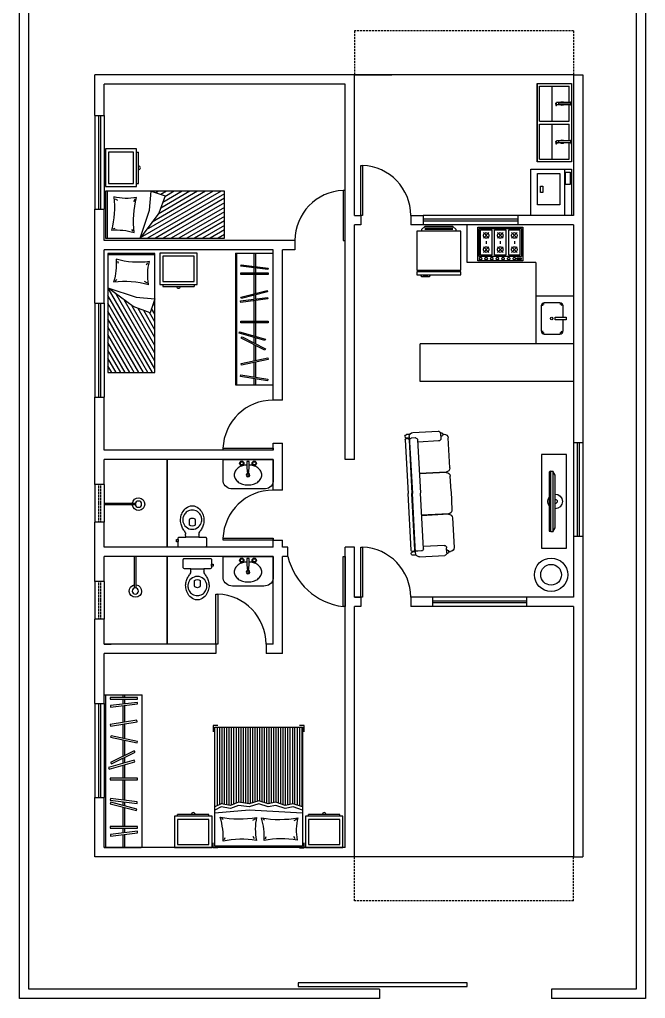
# Model space of a CAD drawing. Header units: millimetres. Extents: x 5374 to 20704, y 1840 to 7214.
# Drawn here: x 18439 to 19439, y 4831 to 6395 of the extents above; entities that cross this region are included whole.
import ezdxf

# ---------------------------------------------------------------- set-up
doc = ezdxf.new("R2010")
doc.units = ezdxf.units.MM
doc.linetypes.add('CONTINUA', pattern=[0])
doc.linetypes.add('HIDDEN2', pattern=[4.7625, 3.175, -1.5875])
for name, color, linetype in [('01', 1, 'Continuous'), ('02', 2, 'Continuous'), ('03', 3, 'Continuous'), ('06', 6, 'Continuous'), ('Block1', 1, 'Continuous'), ('Block2', 2, 'Continuous')]:
    doc.layers.add(name, color=color, linetype=linetype)

# ---------------------------------------------------------------- blocks, each defined once
blk = doc.blocks.new('Geladeira001')
for p, q in [((-27.5, -8), (-22.5, -3)), ((-27.5, -8), (-27.5, -10.5)), ((22.5, -3), (-22.5, -3)), ((22.5, -5.5), (-22.5, -5.5)), ((22.5, -8), (-22.5, -8)), ((27.5, -8), (22.5, -3)), ((27.5, -10.5), (27.5, -8)), ((-30, -73), (-30, -75.5)), ((-27.5, -74.2), (27.5, -74.2)), ((30, -75.5), (30, -73)), ((-30, -80.5), (-27.5, -83)), ((-27.5, -83), (-15, -83)), ((-25, -81.9), (-17.5, -81.9)), ((-15, -83), (-12.5, -80.5)), ((-12.5, -80.5), (-12.5, -80.5))]:
    blk.add_line(p, q)
for points in [[(-35, -73), (35, -73), (35, -10.5), (-35, -10.5)], [(-35, -80.5), (35, -80.5), (35, -75.5), (-35, -75.5)]]:
    blk.add_lwpolyline(points, close=True)
blk = doc.blocks.new('divan-17')
at = {"linetype": 'CONTINUA'}
for p, q in [((-1.203, 0), (-1.193, 0)), ((-1.127, 0), (0, 0)), ((1.187, 0), (0.002, 0)), ((1.264, 0), (1.254, 0)), ((-1.272, -0.17), (-1.272, -0.696)), ((-1.233, -0.101), (-1.233, -0.03)), ((-1.192, -0.09), (0, -0.09)), ((-1.163, -0.09), (-1.163, -0.03)), ((-1.153, -0.053), (-1.153, -0.028)), ((-1.153, -0.05), (-1.153, -0.03)), ((-1.153, -0.221), (-1.153, -0.13)), ((-1.153, -0.219), (-1.153, -0.14)), ((-1.123, -0.08), (0, -0.08)), ((1.184, -0.08), (0.002, -0.08)), ((1.253, -0.09), (0.002, -0.09)), ((1.214, -0.053), (1.214, -0.028)), ((1.214, -0.05), (1.214, -0.03)), ((1.214, -0.221), (1.214, -0.13)), ((1.214, -0.219), (1.214, -0.14)), ((1.224, -0.09), (1.224, -0.03)), ((1.294, -0.101), (1.294, -0.03)), ((1.333, -0.17), (1.333, -0.696)), ((-1.113, -0.259), (0, -0.259)), ((-1.066, -0.268), (-1.066, -0.259)), ((-1.066, -0.696), (-1.066, -0.268)), ((-0.408, -0.82), (-0.408, -0.259)), ((-0.398, -0.82), (-0.398, -0.259)), ((1.174, -0.259), (0.002, -0.259)), ((0.468, -0.82), (0.468, -0.259)), ((0.478, -0.82), (0.478, -0.259)), ((1.126, -0.268), (1.126, -0.259)), ((1.126, -0.696), (1.126, -0.268)), ((-1.233, -0.76), (-1.233, -0.745)), ((-1.222, -0.746), (-1.116, -0.746)), ((-1.203, -0.79), (-1.193, -0.79)), ((-1.198, -0.795), (-1.198, -0.82)), ((-1.163, -0.76), (-1.163, -0.746)), ((1.283, -0.746), (1.176, -0.746)), ((1.224, -0.76), (1.224, -0.746)), ((1.264, -0.79), (1.254, -0.79)), ((1.259, -0.795), (1.259, -0.82)), ((1.294, -0.76), (1.294, -0.745)), ((-0.488, -0.9), (-1.118, -0.9)), ((0, -0.9), (-0.318, -0.9)), ((0.002, -0.9), (0.388, -0.9)), ((0.558, -0.9), (1.179, -0.9))]:
    blk.add_line(p, q, dxfattribs=at)
for centre, radius, start, end in [((-1.192, -0.17), 0.08, 90, 180), ((-1.203, -0.03), 0.03, 90, 180), ((-1.193, -0.03), 0.03, 0, 90), ((-1.123, -0.03), 0.03, 90, 180), ((-1.123, -0.05), 0.03, 180, 270), ((-1.113, -0.13), 0.04, 90, 180), ((1.174, -0.13), 0.04, 0, 90), ((1.184, -0.03), 0.03, 0, 90), ((1.184, -0.05), 0.03, 270, 0), ((1.254, -0.03), 0.03, 90, 180), ((1.253, -0.17), 0.08, 0, 90), ((1.264, -0.03), 0.03, 0, 90), ((-1.113, -0.219), 0.04, 180, 270), ((1.174, -0.219), 0.04, 270, 0), ((-1.222, -0.696), 0.05, 180, 270), ((-1.203, -0.76), 0.03, 180, 270), ((-1.193, -0.76), 0.03, 270, 0), ((-1.116, -0.696), 0.05, 270, 0), ((1.176, -0.696), 0.05, 180, 270), ((1.254, -0.76), 0.03, 180, 270), ((1.264, -0.76), 0.03, 270, 0), ((1.283, -0.696), 0.05, 270, 0), ((-1.118, -0.82), 0.08, 180, 270), ((-0.488, -0.82), 0.08, 270, 0), ((-0.318, -0.82), 0.08, 180, 270), ((0.388, -0.82), 0.08, 270, 0), ((0.558, -0.82), 0.08, 180, 270), ((1.179, -0.82), 0.08, 270, 0)]:
    blk.add_arc(centre, radius, start, end, dxfattribs=at)
blk = doc.blocks.new('ertey')
at = {"color": 8, "linetype": 'Continuous'}
blk.add_line((2135.439, 1746.929), (2135.439, 1746.963), dxfattribs=at)
blk.add_lwpolyline([(2135.376, 1746.997), (2135.439, 1746.963), (2134.473, 1746.963), (2134.537, 1746.997)], close=True, dxfattribs=at)
blk.add_lwpolyline([(2134.473, 1746.963), (2134.473, 1746.929), (2135.439, 1746.929, -0.115238), (2135.426, 1746.903), (2134.481, 1746.903), (2134.481, 1746.929)], format="xyb", dxfattribs=at)
at = {"color": 8}
for radius, start, end in [(0.118, 0, 180), (0.118, 233.1486, 306.8514), (0.0339, 0, 180)]:
    blk.add_arc((2134.956, 1746.997), radius, start, end, dxfattribs=at)
blk = doc.blocks.new('6Bocas003')
at = {"layer": 'Block1'}
for p, q in [((5.5, -37.5), (5.5, 37.5)), ((5.5, 37.5), (55.5, 37.5)), ((55.5, 37.5), (55.5, -37.5)), ((13, 30), (23, 20)), ((13, 20), (23, 30)), ((28, 25), (33, 25)), ((38, 30), (48, 20)), ((38, 20), (48, 30)), ((13, 5), (23, -5)), ((13, -5), (23, 5)), ((28, 0), (33, 0)), ((38, 5), (48, -5)), ((38, -5), (48, 5)), ((13, -20), (23, -30)), ((13, -30), (23, -20)), ((28, -25), (33, -25)), ((38, -20), (48, -30)), ((38, -30), (48, -20)), ((55.5, -37.5), (5.5, -37.5))]:
    blk.add_line(p, q, dxfattribs=at)
for points in [[(8, 15), (8, 35), (53, 35), (53, 15)], [(8, 15), (8, 35), (53, 35), (53, 15), (8, 15)], [(8, 35), (8, 15), (8, 15), (8, 35), (8, 35)], [(57.9, 30.1), (57.9, 37.1), (60.4, 37.1), (60.4, 30.1), (57.9, 30.1)], [(18, 30), (19.3, 29.8), (20.5, 29.3), (21.5, 28.5), (22.3, 27.5), (22.8, 26.3), (23, 25), (22.8, 23.7), (22.3, 22.5), (21.5, 21.5), (20.5, 20.7), (19.3, 20.2), (18, 20), (16.7, 20.2), (15.5, 20.7), (14.5, 21.5), (13.7, 22.5), (13.2, 23.7), (13, 25), (13.2, 26.3), (13.7, 27.5), (14.5, 28.5), (15.5, 29.3), (16.7, 29.8), (18, 30)], [(43, 30), (44.3, 29.8), (45.5, 29.3), (46.5, 28.5), (47.3, 27.5), (47.8, 26.3), (48, 25), (47.8, 23.7), (47.3, 22.5), (46.5, 21.5), (45.5, 20.7), (44.3, 20.2), (43, 20), (41.7, 20.2), (40.5, 20.7), (39.5, 21.5), (38.7, 22.5), (38.2, 23.7), (38, 25), (38.2, 26.3), (38.7, 27.5), (39.5, 28.5), (40.5, 29.3), (41.7, 29.8), (43, 30)], [(59.2, 27.2), (59.8, 27.1), (60.3, 26.9), (60.7, 26.6), (61.1, 26.1), (61.3, 25.6), (61.4, 25), (61.3, 24.4), (61.1, 23.9), (60.7, 23.4), (60.3, 23.1), (59.8, 22.9), (59.2, 22.8), (58.6, 22.9), (58.1, 23.1), (57.6, 23.4), (57.3, 23.9), (57.1, 24.4), (57, 25), (57.1, 25.6), (57.3, 26.1), (57.6, 26.6), (58.1, 26.9), (58.6, 27.1), (59.2, 27.2)], [(8, -10), (8, 10)], [(8, -10), (8, 10), (53, 10), (53, -10), (8, -10)], [(18, 5), (19.3, 4.8), (20.5, 4.3), (21.5, 3.5), (22.3, 2.5), (22.8, 1.3), (23, 0), (22.8, -1.3), (22.3, -2.5), (21.5, -3.5), (20.5, -4.3), (19.3, -4.8), (18, -5), (16.7, -4.8), (15.5, -4.3), (14.5, -3.5), (13.7, -2.5), (13.2, -1.3), (13, 0), (13.2, 1.3), (13.7, 2.5), (14.5, 3.5), (15.5, 4.3), (16.7, 4.8), (18, 5)], [(43, 5), (44.3, 4.8), (45.5, 4.3), (46.5, 3.5), (47.3, 2.5), (47.8, 1.3), (48, 0), (47.8, -1.3), (47.3, -2.5), (46.5, -3.5), (45.5, -4.3), (44.3, -4.8), (43, -5), (41.7, -4.8), (40.5, -4.3), (39.5, -3.5), (38.7, -2.5), (38.2, -1.3), (38, 0), (38.2, 1.3), (38.7, 2.5), (39.5, 3.5), (40.5, 4.3), (41.7, 4.8), (43, 5)], [(53, 10), (53, -10)], [(59.2, 17.2), (59.8, 17.1), (60.3, 16.9), (60.7, 16.6), (61.1, 16.1), (61.3, 15.6), (61.4, 15), (61.3, 14.4), (61.1, 13.9), (60.7, 13.4), (60.3, 13.1), (59.8, 12.9), (59.2, 12.8), (58.6, 12.9), (58.1, 13.1), (57.6, 13.4), (57.3, 13.9), (57.1, 14.4), (57, 15), (57.1, 15.6), (57.3, 16.1), (57.6, 16.6), (58.1, 16.9), (58.6, 17.1), (59.2, 17.2)], [(59.2, 7.2), (59.8, 7.1), (60.3, 6.9), (60.7, 6.6), (61.1, 6.1), (61.3, 5.6), (61.4, 5), (61.3, 4.4), (61.1, 3.9), (60.7, 3.4), (60.3, 3.1), (59.8, 2.9), (59.2, 2.8), (58.6, 2.9), (58.1, 3.1), (57.6, 3.4), (57.3, 3.9), (57.1, 4.4), (57, 5), (57.1, 5.6), (57.3, 6.1), (57.6, 6.6), (58.1, 6.9), (58.6, 7.1), (59.2, 7.2)], [(53, -15), (53, -35), (8, -35)], [(8, -35), (8, -15), (53, -15), (53, -35), (8, -35)], [(8, -35), (8, -15)], [(59.2, -2.8), (59.8, -2.9), (60.3, -3.1), (60.7, -3.4), (61.1, -3.9), (61.3, -4.4), (61.4, -5), (61.3, -5.6), (61.1, -6.1), (60.7, -6.6), (60.3, -6.9), (59.8, -7.1), (59.2, -7.2), (58.6, -7.1), (58.1, -6.9), (57.6, -6.6), (57.3, -6.1), (57.1, -5.6), (57, -5), (57.1, -4.4), (57.3, -3.9), (57.6, -3.4), (58.1, -3.1), (58.6, -2.9), (59.2, -2.8)], [(59.2, -12.8), (59.8, -12.9), (60.3, -13.1), (60.7, -13.4), (61.1, -13.9), (61.3, -14.4), (61.4, -15), (61.3, -15.6), (61.1, -16.1), (60.7, -16.6), (60.3, -16.9), (59.8, -17.1), (59.2, -17.2), (58.6, -17.1), (58.1, -16.9), (57.6, -16.6), (57.3, -16.1), (57.1, -15.6), (57, -15), (57.1, -14.4), (57.3, -13.9), (57.6, -13.4), (58.1, -13.1), (58.6, -12.9), (59.2, -12.8)], [(18, -20), (19.3, -20.2), (20.5, -20.7), (21.5, -21.5), (22.3, -22.5), (22.8, -23.7), (23, -25), (22.8, -26.3), (22.3, -27.5), (21.5, -28.5), (20.5, -29.3), (19.3, -29.8), (18, -30), (16.7, -29.8), (15.5, -29.3), (14.5, -28.5), (13.7, -27.5), (13.2, -26.3), (13, -25), (13.2, -23.7), (13.7, -22.5), (14.5, -21.5), (15.5, -20.7), (16.7, -20.2), (18, -20)], [(43, -20), (44.3, -20.2), (45.5, -20.7), (46.5, -21.5), (47.3, -22.5), (47.8, -23.7), (48, -25), (47.8, -26.3), (47.3, -27.5), (46.5, -28.5), (45.5, -29.3), (44.3, -29.8), (43, -30), (41.7, -29.8), (40.5, -29.3), (39.5, -28.5), (38.7, -27.5), (38.2, -26.3), (38, -25), (38.2, -23.7), (38.7, -22.5), (39.5, -21.5), (40.5, -20.7), (41.7, -20.2), (43, -20)], [(59.2, -22.8), (59.8, -22.9), (60.3, -23.1), (60.7, -23.4), (61.1, -23.9), (61.3, -24.4), (61.4, -25), (61.3, -25.6), (61.1, -26.1), (60.7, -26.6), (60.3, -26.9), (59.8, -27.1), (59.2, -27.2), (58.6, -27.1), (58.1, -26.9), (57.6, -26.6), (57.3, -26.1), (57.1, -25.6), (57, -25), (57.1, -24.4), (57.3, -23.9), (57.6, -23.4), (58.1, -23.1), (58.6, -22.9), (59.2, -22.8)], [(59.2, -32.8), (59.8, -32.9), (60.3, -33.1), (60.7, -33.4), (61.1, -33.9), (61.3, -34.4), (61.4, -35), (61.3, -35.6), (61.1, -36.1), (60.7, -36.6), (60.3, -36.9), (59.8, -37.1), (59.2, -37.2), (58.6, -37.1), (58.1, -36.9), (57.6, -36.6), (57.3, -36.1), (57.1, -35.6), (57, -35), (57.1, -34.4), (57.3, -33.9), (57.6, -33.4), (58.1, -33.1), (58.6, -32.9), (59.2, -32.8)]]:
    blk.add_lwpolyline(points, dxfattribs=at)
at = {"layer": 'Block2'}
blk.add_lwpolyline([(3, -40), (3, 40), (63, 40), (63, -40), (3, -40)], dxfattribs=at)
blk = doc.blocks.new('Pia005')
blk.add_lwpolyline([(2, 8), (20, 8, 0.414214), (25, 13), (25, 38, 0.414214), (20, 43), (-20, 43, 0.414214), (-25, 38), (-25, 13, 0.414214), (-20, 8), (-2, 8)], format="xyb")
blk.add_lwpolyline([(-2, 20.4), (2, 20.4), (2, 3), (-2, 3)], close=True)
blk.add_circle((0, 26.1), 1.98)
for centre, start, end in [((-20, 38), 90, 180), ((20, 38), 0, 90), ((-20, 13), 180, 270), ((20, 13), 270, 360)]:
    blk.add_arc(centre, 3, start, end)
blk = doc.blocks.new('CamaCasal001')
for p, q in [((-65, -3), (-72.5, -3)), ((-72.5, -3), (-72.5, -10.5)), ((65, -3), (72.5, -3)), ((72.5, -3), (72.5, -10.5)), ((-58.4, -17.1), (-56.1, -21)), ((-10.9, -17.3), (-12.1, -20.6)), ((6.7, -16.9), (8.8, -20.9)), ((54.7, -15.9), (53.4, -19.2)), ((-60.9, -48.5), (-56.1, -45.8)), ((5.2, -49.1), (10.1, -46.6)), ((-70, -58), (15, -63)), ((-7, -49.2), (-9.5, -47.1)), ((15, -63), (70, -58)), ((59, -50.4), (56.6, -48.2)), ((-70, -63), (-55, -68)), ((-70, -68), (-55, -73)), ((-68.8, -195.5), (-68.8, -68.4)), ((-65, -195.5), (-65, -69.7)), ((-61.3, -195.5), (-61.3, -70.9)), ((-57.5, -195.5), (-57.5, -72.2)), ((-55, -68), (-42.5, -65.5)), ((-55, -73), (-42.5, -70.5)), ((-53.8, -195.5), (-53.8, -72.8)), ((-50, -195.5), (-50, -72)), ((-46.3, -195.5), (-46.3, -71.3)), ((-42.5, -65.5), (-27.5, -70.5)), ((-42.5, -70.5), (-27.5, -75.5)), ((-42.5, -195.5), (-42.5, -70.5)), ((-38.8, -195.5), (-38.8, -71.8)), ((-35, -195.5), (-35, -73)), ((-31.3, -195.5), (-31.3, -74.3)), ((-27.5, -70.5), (-15, -68)), ((-27.5, -75.5), (-15, -73)), ((-27.5, -195.5), (-27.5, -75.5)), ((-23.8, -195.5), (-23.8, -74.8)), ((-20, -195.5), (-20, -74)), ((-16.3, -195.5), (-16.3, -73.3)), ((-15, -68), (0, -73)), ((-15, -73), (0, -78)), ((-12.5, -195.5), (-12.5, -73.8)), ((-8.8, -195.5), (-8.8, -75.1)), ((-5, -195.5), (-5, -76.3)), ((-1.3, -195.5), (-1.3, -77.6)), ((0, -73), (15, -68)), ((0, -78), (15, -73)), ((2.5, -195.5), (2.5, -77.2)), ((6.2, -195.5), (6.2, -75.9)), ((10, -195.5), (10, -74.7)), ((13.7, -195.5), (13.7, -73.4)), ((15, -68), (32.5, -70.5)), ((15, -73), (32.5, -75.5)), ((17.5, -195.5), (17.5, -73.4)), ((21.2, -195.5), (21.2, -73.9)), ((25, -195.5), (25, -74.4)), ((28.7, -195.5), (28.7, -75)), ((32.5, -70.5), (45, -65.5)), ((32.5, -75.5), (45, -70.5)), ((32.5, -195.5), (32.5, -75.5)), ((36.2, -195.5), (36.2, -74)), ((40, -195.5), (40, -72.5)), ((43.7, -195.5), (43.7, -71)), ((45, -65.5), (60, -68)), ((45, -70.5), (60, -73)), ((47.5, -195.5), (47.5, -70.9)), ((51.2, -195.5), (51.2, -71.5)), ((55, -195.5), (55, -72.2)), ((58.7, -195.5), (58.7, -72.8)), ((60, -68), (70, -63)), ((60, -73), (70, -68)), ((62.5, -195.5), (62.5, -71.8)), ((66.2, -195.5), (66.2, -69.9)), ((-72.5, -188), (-72.5, -198)), ((-72.5, -198), (-65, -198)), ((65, -198), (72.5, -198)), ((72.5, -198), (72.5, -188))]:
    blk.add_line(p, q)
blk.add_lwpolyline([(-70, -5.5), (70, -5.5), (70, -195.5), (-70, -195.5)], close=True)
for centre, radius, start, end in [((-144.2, -30), 84.1, 345.7287, 10.2181), ((-36.5, 118.4), 135.7, 259.4205, 281.7815), ((89.6, -21.2), 98.6, 176.1219, 197.2683), ((-82.6, -32), 88, 347.3997, 11.3333), ((26.7, 122.4), 139, 260.4676, 282.5636), ((170, -19.8), 113.3, 176.7024, 196.4311), ((-33, -219.8), 171.7, 80.4985, 99.9759), ((30.4, -220.6), 171.7, 79.6119, 99.0947)]:
    blk.add_arc(centre, radius, start, end)
blk = doc.blocks.new('Solt002')
for p, q in [((-37.5, -5.5), (37.5, -5.5)), ((22.4, -15.1), (21.2, -18.4)), ((-25.6, -18.1), (-23.3, -22)), ((26.1, -47.1), (23.6, -44.9)), ((-37.5, -187.5), (37.1, -58.3)), ((-25.6, -50.3), (-20.9, -47.7)), ((37.5, -58), (-7.5, -73)), ((-2.5, -88), (37.5, -58)), ((-37.5, -175), (24.3, -67.9)), ((-7.5, -73), (-37.5, -75.5)), ((-37.5, -75.5), (-30, -98)), ((-37.5, -162.5), (11.6, -77.4)), ((-33.5, -193), (37.5, -70.1)), ((-37.5, -87.5), (-35, -83.1)), ((-37.5, -150), (-1.1, -87)), ((-37.5, -137.5), (-10.6, -91)), ((-37.5, -100), (-32.3, -91)), ((-30, -98), (-2.5, -88)), ((-26.3, -193), (37.5, -82.6)), ((-37.5, -125), (-19.8, -94.3)), ((-37.5, -112.5), (-28.9, -97.6)), ((-19, -193), (37.5, -95.1)), ((-11.8, -193), (37.5, -107.6)), ((-4.6, -193), (37.5, -120.1)), ((2.6, -193), (37.5, -132.6)), ((9.8, -193), (37.5, -145.1)), ((17, -193), (37.5, -157.6)), ((24.3, -193), (37.5, -170.1)), ((31.5, -193), (37.5, -182.6))]:
    blk.add_line(p, q)
blk.add_lwpolyline([(-37.5, -3), (37.5, -3), (37.5, -193), (-37.5, -193)], close=True)
for centre, radius, start, end in [((-11.4, 121.9), 139, 262.8713, 284.9673), ((122.8, -19.7), 98.6, 175.7601, 196.9065), ((-114.1, -36.9), 88, 349.8034, 13.737), ((12.1, -208), 160.5, 84.1554, 104.3055)]:
    blk.add_arc(centre, radius, start, end)
blk = doc.blocks.new('Criado006')
for p, q in [((-30, 53), (-30, 3)), ((30, 53), (-30, 53)), ((-25, 53), (-25, 56)), ((25, 56), (-25, 56)), ((25, 48), (-25, 48)), ((-25, 48), (-25, 8)), ((25, 53), (25, 56)), ((25, 8), (25, 48)), ((30, 3), (30, 53)), ((-30, 3), (30, 3)), ((-25, 8), (25, 8))]:
    blk.add_line(p, q)
blk.add_arc((0, 56), 3, 0, 180)
blk = doc.blocks.new('Lavatorio008')
blk.add_lwpolyline([(-1.9, -8.6, 0.05843), (-8.8, -9.8, 0.084248), (-15.6, -13.2, 0.106469), (-20.5, -18.7, 0.130159), (-22.1, -24.6, 0.130159), (-20.5, -30.4, 0.106469), (-15.6, -35.9, 0.084248), (-8.8, -39.3, 0.073281), (-0.1, -40.6, 0.073281), (8.6, -39.3, 0.084248), (15.5, -35.9, 0.106469), (20.4, -30.4, 0.130159), (21.9, -24.6, 0.130159), (20.4, -18.7, 0.106469), (15.5, -13.2, 0.084248), (8.6, -9.8, 0.057106), (1.9, -8.6)], format="xyb")
blk.add_lwpolyline([(-1, -22.8, 0.389688), (-0.8, -23), (0, -23), (0.8, -23, 0.389688), (1, -22.8, 0.017234), (2, -3.2, 0.418769), (1.8, -3), (0, -3), (-1.8, -3, 0.418769), (-2, -3.2, 0.017234)], format="xyb", close=True)
for centre, radius in [((-10, -6), 3.5), ((-10, -6), 2.5), ((-10, -6), 2.4), ((10, -6), 3.5), ((10, -6), 2.5), ((10, -6), 2.4)]:
    blk.add_circle(centre, radius)
for radius, start, end in [(3, 109.9848, 66.8451), (1.75, 116.7599, 62.2389)]:
    blk.add_arc((-0.1, -24.6), radius, start, end)
blk = doc.blocks.new('Chuveiro003')
for p, q in [((50.2, 1.2), (0, 1.2)), ((50.2, -1.2), (0, -1.2))]:
    blk.add_line(p, q)
blk.add_circle((55, 0), 5)
blk.add_arc((55, 0), 10, 187.1808, 172.8192)
blk = doc.blocks.new('Vaso003c')
for p, q in [((3, 20.7), (3, -20.7)), ((12.1, 22.5), (4.8, 22.5)), ((15.1, 22.5), (12.1, 22.5)), ((17.4, 22.5), (15.1, 22.5)), ((19.2, 10.3), (19.2, 20.7)), ((23.8, 10.6), (19.2, 10.3)), ((19.2, -20.7), (19.2, -10.3)), ((19.2, -10.3), (23.8, -10.6)), ((4.8, -22.5), (12.1, -22.5)), ((12.1, -23.7), (11.8, -23.7)), ((11.8, -23.7), (11.8, -25.2)), ((11.8, -25.2), (13.6, -25.2)), ((12.1, -22.5), (12.1, -23.7)), ((13.6, -25.2), (15.4, -25.2)), ((15.1, -23.7), (15.1, -22.5)), ((15.1, -22.5), (17.4, -22.5)), ((15.4, -23.7), (15.1, -23.7)), ((15.4, -25.2), (15.4, -23.7))]:
    blk.add_line(p, q)
for points in [[(19.2, 10.3), (19.2, 0), (19.2, -10.3)], [(15.1, -22.5), (12.1, -22.5)]]:
    blk.add_lwpolyline(points)
for points in [[(31.6, 0, -0.18052), (35.3, 10, -0.167158), (43.8, 14.9, -0.1), (49.8, 14.9, -0.096291), (54.8, 13, -0.13332), (59.8, 8.1, -0.150886), (62.2, 0, -0.150886), (59.8, -8.1, -0.13332), (54.8, -13, -0.096291), (49.8, -14.9, -0.1), (43.8, -14.9, -0.167158), (35.3, -10, -0.18052)], [(49, 3, 0.276984), (46.8, 4.4), (38.3, 4.4, 0.393258), (38.3, -4.5), (46.8, -4.5, 0.276984), (49, -3, 0.2)]]:
    blk.add_lwpolyline(points, format="xyb", close=True)
for centre, radius, start, end in [((4.8, 20.7), 1.79, 89.5929, 180.3396), ((17.4, 20.7), 1.82, 0.5732, 92.5231), ((45.6, -8.5), 26.9, 113.7212, 127.9102), ((46.4, -8.5), 27.2, 99.682, 115.2124), ((46.4, -4.6), 23.3, 81.5468, 101.3173), ((46.4, -6.1), 24.8, 62.5846, 82.0561), ((46.7, -5.9), 24.5, 40.581, 63.0371), ((20.1, 31.8), 21.5, 279.9541, 285.4067), ((20.9, 25.4), 15.1, 288.9102, 302.8225), ((53.9, 0), 15.2, 0.1765, 41.4371), ((20.1, -31.8), 21.5, 74.5933, 80.0459), ((20.9, -25.4), 15.1, 57.1775, 71.0898), ((45.6, 8.5), 26.9, 232.0898, 246.2788), ((46.7, 5.9), 24.5, 296.9629, 319.419), ((53.9, 0), 15.2, 318.5629, 359.8235), ((4.8, -20.7), 1.79, 179.6604, 270.4071), ((17.4, -20.7), 1.82, 267.4769, 359.4268), ((46.4, 8.5), 27.2, 244.7876, 260.318), ((46.4, 4.6), 23.3, 258.6827, 278.4532), ((46.4, 6.1), 24.8, 277.9439, 297.4154)]:
    blk.add_arc(centre, radius, start, end)
blk = doc.blocks.new('Armario015')
for p, q in [((125, 59.5), (-119.6, 59.5)), ((-119.6, 0), (-119.6, 59.5)), ((125, 0), (125, 59.5)), ((-108.3, 32), (-119.6, 32)), ((-77.3, 32), (-105.3, 32)), ((-77.3, 32), (-105.3, 32)), ((-46.3, 32), (-74.2, 32)), ((-32.3, 32), (-42.9, 32)), ((-4.1, 32), (-29.2, 32)), ((37.3, 32), (-1.1, 32)), ((47.6, 32), (40.3, 32)), ((85.8, 32), (50.7, 32)), ((97.6, 32), (88.7, 32)), ((125, 32), (100.6, 32)), ((-107.7, 29), (-119.6, 29)), ((-107.7, 29), (-119.6, 29)), ((-78, 29), (-104.7, 29)), ((-78, 29), (-104.7, 29)), ((-44.6, 29), (-75, 29)), ((-31.3, 29), (-41.1, 29)), ((-4.1, 29), (-28.2, 29)), ((36.9, 29), (-1.1, 29)), ((46.7, 29), (39.8, 29)), ((85.8, 29), (49.8, 29)), ((98, 29), (88.7, 29)), ((125, 29), (101, 29)), ((125, 1.5), (-119.6, 1.5)), ((125, 0), (-119.6, 0))]:
    blk.add_line(p, q)
for points in [[(-103.8, 8.2), (-100.9, 8.7), (-109, 51.6), (-111.9, 51.1)], [(-82.8, 9.8), (-80, 9), (-69.4, 51.4), (-72.3, 52.1)], [(-32.9, 9), (-30.3, 10.5), (-52.3, 48.1), (-54.8, 46.7)], [(-23.5, 5.6), (-20.7, 6.5), (-34.5, 47.9), (-37.3, 46.9)], [(-4.1, 8.3), (-1.1, 8.3), (-1.1, 52), (-4.1, 52)], [(33.8, 8.6), (36.8, 8.2), (43.1, 51.3), (40.2, 51.7)], [(40.9, 9.3), (43.7, 8.5), (56.2, 50.3), (53.4, 51.1)], [(85.8, 8.3), (88.7, 8.3), (88.7, 52), (85.8, 52)], [(100.9, 8.6), (103.8, 9), (97.7, 52.2), (94.8, 51.8)]]:
    blk.add_lwpolyline(points, close=True)
blk = doc.blocks.new('Tanque004c')
for p, q in [((4, 32.2), (4, 58.5)), ((51, 58.5), (4, 58.5)), ((31, 2.5), (31, 58.5)), ((51, 2.5), (51, 58.5)), ((0, 34.2), (0.5, 34.2)), ((0, 34.2), (0, 26.8)), ((0.5, 34.2), (0.5, 26.8)), ((1.3, 32.2), (23.7, 32.2)), ((1.5, 32), (21, 32)), ((1.5, 32), (1.5, 29)), ((21, 31.8), (21, 29.2)), ((21.2, 32), (23.8, 32.2)), ((23.9, 29), (23.9, 32)), ((25, 31.2), (23.9, 31.7)), ((0, 26.8), (0.5, 26.8)), ((1.3, 28.8), (23.7, 28.8)), ((1.5, 29), (21, 29)), ((4, 2.5), (4, 28.8)), ((23.8, 28.8), (21.2, 29)), ((24, 27.4), (23.5, 28.8)), ((25.1, 29.7), (23.9, 29.3)), ((25, 27.4), (24, 27.4)), ((24.9, 29.7), (25, 27.4)), ((51, 2.5), (4, 2.5)), ((4, -28.8), (4, -2.5)), ((51, -2.5), (4, -2.5)), ((31, -58.5), (31, -2.5)), ((51, -58.5), (51, -2.5)), ((0, -26.8), (0.5, -26.8)), ((0, -26.8), (0, -34.2)), ((0, -30), (0, -33.6)), ((0.5, -26.8), (0.5, -34.2)), ((1.3, -28.8), (23.7, -28.8)), ((1.5, -29), (1.5, -32)), ((1.5, -29), (21, -29)), ((21, -29.2), (21, -31.8)), ((21.2, -29), (23.8, -28.8)), ((23.9, -32), (23.9, -29)), ((25, -29.8), (23.9, -29.3)), ((25.1, -31.3), (23.9, -31.7)), ((0, -34.2), (0.5, -34.2)), ((1.3, -32.2), (23.7, -32.2)), ((1.5, -32), (21, -32)), ((4, -58.5), (4, -32.2)), ((23.8, -32.2), (21.2, -32)), ((24, -33.6), (23.5, -32.2)), ((25, -33.6), (24, -33.6)), ((24.9, -31.3), (25, -33.6)), ((51, -58.5), (4, -58.5))]:
    blk.add_line(p, q)
blk.add_lwpolyline([(55, 62.5), (55, -62.5), (55, 62.5), (0, 62.5), (0, -62.5), (55, -62.5)])
for points in [[(25.1, 29.7, 0.236739), (25.1, 29.8, 0.08552), (25.2, 30, 0.043127), (25.3, 30.2, 0.031837), (25.3, 30.5, 0.031837), (25.3, 30.8, 0.043127), (25.2, 31, 0.08552), (25.1, 31.2, 0.236739), (25.1, 31.2, 0.159785), (25, 31.2, 0.08552)], [(25, 29.8, 0.077146), (25.1, 29.7, 0.236739)], [(25.1, -31.3, 0.236739), (25.1, -31.2, 0.08552), (25.2, -31, 0.043127), (25.3, -30.8, 0.031837), (25.3, -30.5, 0.031837), (25.3, -30.2, 0.043127), (25.2, -30, 0.08552), (25.1, -29.8, 0.236739), (25.1, -29.8, 0.159785), (25, -29.8, 0.08552)], [(25, -31.2, 0.077146), (25.1, -31.3, 0.236739)]]:
    blk.add_lwpolyline(points, format="xyb")
for centre, radius, start, end in [((4.4, 34.6), 3.95, 185.7962, 222.1288), ((15, 30.5), 3, 35.2164, 144.7836), ((21.2, 31.8), 0.2, 94.4781, 180), ((23.7, 32), 0.2, 0, 90), ((4.4, 26.4), 3.95, 137.8774, 174.1976), ((15, 30.5), 3, 215.2164, 324.7836), ((21.2, 29.2), 0.2, 180, 265.5219), ((23.7, 29), 0.2, 270, 360), ((4.4, -26.4), 3.95, 185.7962, 222.1288), ((15, -30.5), 3, 35.2164, 144.7836), ((21.2, -29.2), 0.2, 94.4781, 180), ((23.7, -29), 0.2, 0, 90), ((4.4, -34.6), 3.95, 137.8774, 174.1976), ((15, -30.5), 3, 215.2164, 324.7836), ((21.2, -31.8), 0.2, 180, 265.5219), ((23.7, -32), 0.2, 270, 360)]:
    blk.add_arc(centre, radius, start, end)
blk = doc.blocks.new('MaqSec002')
blk.add_line((-36.9, 14.3), (36.9, 14.3))
for points in [[(-36.9, 3), (36.9, 3), (36.9, 67.8), (-36.9, 67.8)], [(20, 57.6), (-30, 57.6), (-30, 21.8), (20, 21.8)], [(0, 52.7), (-10, 52.7), (-10, 48.7), (0, 48.7)], [(-12.5, 12.6), (-32.5, 12.6), (-32.5, 5.1), (-12.5, 5.1)]]:
    blk.add_lwpolyline(points, close=True)

msp = doc.modelspace()

# ---------------------------------------------------------------- linework, layer by layer
msp.add_line((18974.3, 6307.1), (19034.3, 6307.1))
at = {"layer": '01', "linetype": 'HIDDEN2'}
for p, q in [((19324.3, 6377.1), (18974.3, 6377.1)), ((18974.3, 6377.1), (18974.3, 6307.1)), ((19324.3, 6377.1), (19324.3, 6307.1)), ((18974.3, 4987.1), (18974.3, 5057.1)), ((19324.3, 4987.1), (19324.3, 5057.1)), ((19324.3, 4987.1), (18974.3, 4987.1))]:
    msp.add_line(p, q, dxfattribs=at)
at = {"layer": '01'}
for p, q in [((19324.3, 6307.1), (18974.3, 6307.1)), ((19154.3, 6007.1), (19154.3, 6067.1)), ((19264.3, 6007.1), (19154.3, 6007.1)), ((19264.3, 6007.1), (19264.3, 5877.1)), ((19264.3, 5953.6), (19324.3, 5953.6)), ((19324.3, 5877.1), (19079.3, 5877.1)), ((19079.3, 5817.1), (19079.3, 5877.1)), ((19324.3, 5817.1), (19079.3, 5817.1)), ((18674.3, 5692.1), (18674.3, 5552.1)), ((18675.3, 5692.1), (18675.3, 5552.1)), ((18559.3, 5652.1), (18559.3, 5592.1)), ((18574.3, 5652.1), (18574.3, 5592.1)), ((18674.3, 5537.1), (18674.3, 5397.1)), ((18675.3, 5537.1), (18675.3, 5397.1)), ((18559.3, 5497.1), (18559.3, 5437.1)), ((18574.3, 5497.1), (18574.3, 5437.1)), ((18575.7, 5316), (18635.2, 5316)), ((18577.2, 5072.1), (18577.2, 5316)), ((18584, 5312), (18584, 5309.4)), ((18627.7, 5312), (18584, 5312)), ((18584, 5309.4), (18627.7, 5309.4)), ((18627.5, 5304.2), (18584.3, 5298.9)), ((18604.7, 5312), (18604.7, 5316)), ((18604.7, 5312), (18604.7, 5316)), ((18604.7, 5301.4), (18604.7, 5309.4)), ((18604.7, 5301.4), (18604.7, 5309.4)), ((18607.7, 5312), (18607.7, 5316)), ((18607.7, 5301.8), (18607.7, 5309.4)), ((18627.9, 5301.7), (18627.5, 5304.2)), ((18627.7, 5309.4), (18627.7, 5312)), ((18635.2, 5072.1), (18635.2, 5316)), ((18584.3, 5298.9), (18584.7, 5296.4)), ((18584.7, 5296.4), (18627.9, 5301.7)), ((18604.7, 5272.3), (18604.7, 5298.9)), ((18604.7, 5272.3), (18604.7, 5298.9)), ((18607.7, 5272.8), (18607.7, 5299.2)), ((18626.8, 5275.8), (18583.9, 5268.9)), ((18584.4, 5266.4), (18627.3, 5273.3)), ((18627.3, 5273.3), (18626.8, 5275.8)), ((18583.9, 5268.9), (18584.4, 5266.4)), ((18604.7, 5246.8), (18604.7, 5269.7)), ((18604.7, 5246.8), (18604.7, 5269.7)), ((18607.7, 5246.1), (18607.7, 5270.2)), ((18607.7, 5246.1), (18607.7, 5270.2)), ((18585.5, 5250.9), (18584.7, 5248.4)), ((18584.7, 5248.4), (18627.1, 5239.3)), ((18627.8, 5241.8), (18585.5, 5250.9)), ((18604.7, 5218), (18604.7, 5244.1)), ((18607.7, 5219.5), (18607.7, 5243.5)), ((18627.1, 5239.3), (18627.8, 5241.8)), ((18622.3, 5226.8), (18584.7, 5207.9)), ((18586.2, 5205.7), (18623.8, 5224.6)), ((18623.8, 5224.6), (18622.3, 5226.8)), ((18622.6, 5211.7), (18581.3, 5199.9)), ((18582.2, 5197.5), (18623.6, 5209.3)), ((18604.7, 5206.6), (18604.7, 5215)), ((18607.7, 5207.4), (18607.7, 5216.5)), ((18623.6, 5209.3), (18622.6, 5211.7)), ((18581.3, 5199.9), (18582.2, 5197.5)), ((18584.7, 5207.9), (18586.2, 5205.7)), ((18604.7, 5183.2), (18604.7, 5203.9)), ((18607.7, 5183.2), (18607.7, 5204.8)), ((18584, 5183.2), (18584, 5180.6)), ((18627.7, 5183.2), (18584, 5183.2)), ((18584, 5180.6), (18627.7, 5180.6)), ((18604.7, 5147.9), (18604.7, 5180.6)), ((18607.7, 5147.6), (18607.7, 5180.6)), ((18627.7, 5180.6), (18627.7, 5183.2)), ((18584.3, 5150.5), (18583.9, 5148)), ((18583.9, 5148), (18627, 5142.5)), ((18627.4, 5145.1), (18584.3, 5150.5)), ((18585, 5144.5), (18584.2, 5142.1)), ((18584.2, 5142.1), (18626, 5131.3)), ((18626.8, 5133.7), (18585, 5144.5)), ((18604.7, 5139.4), (18604.7, 5145.4)), ((18604.7, 5105.9), (18604.7, 5136.8)), ((18607.7, 5138.7), (18607.7, 5145)), ((18607.7, 5105.9), (18607.7, 5136)), ((18626, 5131.3), (18626.8, 5133.7)), ((18627, 5142.5), (18627.4, 5145.1)), ((18627.7, 5105.9), (18584, 5105.9)), ((18584, 5105.9), (18584, 5103.4)), ((18584, 5103.4), (18627.7, 5103.4)), ((18604.7, 5095.4), (18604.7, 5103.4)), ((18607.7, 5095.7), (18607.7, 5103.4)), ((18627.7, 5103.4), (18627.7, 5105.9)), ((18627.5, 5098.2), (18584.3, 5092.9)), ((18584.3, 5092.9), (18584.7, 5090.3)), ((18584.7, 5090.3), (18627.9, 5095.6)), ((18604.7, 5072.1), (18604.7, 5092.8)), ((18607.7, 5072.1), (18607.7, 5093.2)), ((18627.9, 5095.6), (18627.5, 5098.2)), ((19324.3, 5057.1), (18974.3, 5057.1))]:
    msp.add_line(p, q, dxfattribs=at)
at = {"layer": '01', "linetype": 'HIDDEN2', "ltscale": 0.5}
for p, q in [((18565.3, 5652.1), (18565.3, 5592.1)), ((18568.3, 5652.1), (18568.3, 5592.1)), ((18565.3, 5497.1), (18565.3, 5437.1)), ((18568.3, 5497.1), (18568.3, 5437.1))]:
    msp.add_line(p, q, dxfattribs=at)
at = {"layer": '01'}
msp.add_lwpolyline([(19313.2, 5550.3), (19313.2, 5700.3), (19273.2, 5700.3), (19273.2, 5550.3)], close=True, dxfattribs=at)
for points in [[(18764.3, 5657.1), (18764.3, 5692.1), (18844.3, 5692.1), (18844.3, 5657.1, -0.403194), (18829.3, 5645.1), (18779.3, 5645.1, -0.345425)], [(18764.3, 5502.1), (18764.3, 5537.1), (18844.3, 5537.1), (18844.3, 5502.1, -0.403194), (18829.3, 5490.1), (18779.3, 5490.1, -0.345425)]]:
    msp.add_lwpolyline(points, format="xyb", close=True, dxfattribs=at)
for radius in [26.6, 16.6]:
    msp.add_circle((19288.5, 5508.1), radius, dxfattribs=at)
for centre, radius, start, end in [((18984.2, 6082.1), 80.1, 0.0304, 87.7802), ((18984.2, 6082.1), 80.1, 0.0304, 87.7802), ((18959.4, 6042.1), 80.1, 92.2198, 179.9696), ((18959.4, 6042.1), 80.1, 92.2198, 179.9696), ((18844.3, 5707), 80.1, 90.0304, 177.7802), ((18844.3, 5563.2), 80.1, 90.0304, 177.7802), ((18970, 5560.8), 104.6, 193.0802, 262.4729), ((18970, 5560.8), 104.6, 193.0802, 262.4729), ((18984.2, 5472.1), 80.1, 0.0304, 87.7802), ((18984.2, 5472.1), 80.1, 0.0304, 87.7802), ((18753, 5397.1), 80.1, 0.0304, 87.7802), ((18753, 5397.1), 80.1, 0.0304, 87.7802)]:
    msp.add_arc(centre, radius, start, end, dxfattribs=at)
at = {"layer": '02'}
for p, q in [((18559.3, 6242.1), (18559.3, 6092.1)), ((18574.3, 6242.1), (18574.3, 6092.1)), ((19064.3, 6082.1), (19064.3, 6067.1)), ((19064.3, 6082.1), (19064.3, 6067.1)), ((19064.3, 6082.1), (19084.3, 6082.1)), ((19235.4, 6082.1), (19084.3, 6082.1)), ((19084.3, 6082.1), (19084.3, 6067.1)), ((19084.3, 6067.1), (19064.3, 6067.1)), ((19235.4, 6067.1), (19084.3, 6067.1)), ((18559.3, 5942.1), (18559.3, 5792.1)), ((18574.3, 5942.1), (18574.3, 5792.1)), ((19324.3, 5719.6), (19324.3, 5569.6)), ((19339.3, 5719.6), (19339.3, 5569.6)), ((19249.3, 5472.1), (19099.3, 5472.1)), ((19249.3, 5457.1), (19099.3, 5457.1)), ((18559.3, 5302.1), (18559.3, 5152.1)), ((18565.3, 5302.1), (18565.3, 5152.1)), ((18568.3, 5302.1), (18568.3, 5152.1)), ((18574.3, 5302.1), (18574.3, 5152.1))]:
    msp.add_line(p, q, dxfattribs=at)
for points in [[(18984.3, 6082.1), (18984.3, 6162.1), (18987.3, 6162.1), (18987.3, 6082.1)], [(18959.3, 6042.1), (18959.3, 6122.1), (18956.3, 6122.1), (18956.3, 6042.1)], [(18844.3, 5707.1), (18764.3, 5707.1), (18764.3, 5710.1), (18844.3, 5710.1)], [(18844.3, 5563.3), (18764.3, 5563.3), (18764.3, 5566.3), (18844.3, 5566.3)], [(18959.3, 5537.1), (18959.3, 5457.1), (18956.3, 5457.1), (18956.3, 5537.1)], [(18984.3, 5472.1), (18984.3, 5552.1), (18987.3, 5552.1), (18987.3, 5472.1)], [(18753.1, 5397.1), (18753.1, 5477.1), (18756.1, 5477.1), (18756.1, 5397.1)], [(18884.3, 4850.2), (19154.3, 4850.2), (19154.3, 4856.2), (18884.3, 4856.2)]]:
    msp.add_lwpolyline(points, close=True, dxfattribs=at)
at = {"layer": '03'}
for p, q in [((18565.3, 6242.1), (18565.3, 6092.1)), ((18568.3, 6242.1), (18568.3, 6092.1)), ((19235.4, 6076.1), (19084.3, 6076.1)), ((19235.4, 6073.1), (19084.3, 6073.1)), ((18565.3, 5942.1), (18565.3, 5792.1)), ((18568.3, 5942.1), (18568.3, 5792.1)), ((19330.3, 5719.6), (19330.3, 5569.6)), ((19333.3, 5719.6), (19333.3, 5569.6)), ((19249.3, 5466.1), (19099.3, 5466.1)), ((19249.3, 5463.1), (19099.3, 5463.1))]:
    msp.add_line(p, q, dxfattribs=at)
at = {"layer": '06'}
for p, q in [((18439.3, 4831.1), (18439.3, 7213.8)), ((19439.3, 7213.8), (19439.3, 4831.1)), ((18454.3, 4846.1), (18454.3, 7198.8)), ((19424.3, 7198.8), (19424.3, 4846.1)), ((18559.3, 6242.1), (18559.3, 6307.1)), ((18974.3, 6307.1), (18559.3, 6307.1)), ((18974.3, 6112.1), (18974.3, 6307.1)), ((18574.3, 6242.1), (18574.3, 6292.1)), ((18959.3, 6292.1), (18574.3, 6292.1)), ((18959.3, 6042.1), (18959.3, 6292.1)), ((18559.3, 6242.1), (18574.3, 6242.1)), ((18974.3, 6097.1), (18974.3, 6112.1)), ((18559.3, 5942.1), (18559.3, 6092.1)), ((18559.3, 6092.1), (18574.3, 6092.1)), ((18574.3, 6042.1), (18574.3, 6092.1)), ((18974.3, 6082.1), (18974.3, 6097.1)), ((18984.3, 6082.1), (18984.3, 6067.1)), ((19324.3, 6082.1), (19235.4, 6082.1)), ((19235.4, 6082.1), (19235.4, 6067.1)), ((18984.3, 6067.1), (18974.3, 6067.1)), ((18974.3, 6012.1), (18974.3, 6067.1)), ((19324.3, 6067.1), (19235.4, 6067.1)), ((18879.3, 6042.1), (18574.3, 6042.1)), ((18879.3, 6042.1), (18879.3, 6027.1)), ((18879.3, 6042.1), (18879.3, 6027.1)), ((18959.3, 5692.1), (18959.3, 6042.1)), ((18959.3, 5997.1), (18959.3, 6042.1)), ((18574.3, 5942.1), (18574.3, 6027.1)), ((18844.3, 6027.1), (18574.3, 6027.1)), ((18844.3, 5787.1), (18844.3, 6027.1)), ((18859.3, 5787.1), (18859.3, 6027.1)), ((18879.3, 6027.1), (18859.3, 6027.1)), ((18974.3, 5692.1), (18974.3, 6012.1)), ((18559.3, 5942.1), (18574.3, 5942.1)), ((18559.3, 5652.1), (18559.3, 5792.1)), ((18559.3, 5792.1), (18574.3, 5792.1)), ((18574.3, 5707.1), (18574.3, 5792.1)), ((18859.3, 5787.1), (18844.3, 5787.1)), ((18844.3, 5707.1), (18844.3, 5718.3)), ((18844.3, 5718.3), (18859.3, 5718.3)), ((18859.3, 5643.3), (18859.3, 5718.3)), ((19324.3, 5719.6), (19339.3, 5719.6)), ((18844.3, 5707.1), (18574.3, 5707.1)), ((18574.3, 5652.1), (18574.3, 5692.1)), ((18844.3, 5692.1), (18574.3, 5692.1)), ((18844.3, 5643.3), (18844.3, 5692.1)), ((18974.3, 5692.1), (18959.3, 5692.1)), ((18574.3, 5652.1), (18559.3, 5652.1)), ((18859.3, 5643.3), (18844.3, 5643.3)), ((18559.3, 5497.1), (18559.3, 5592.1)), ((18574.3, 5592.1), (18559.3, 5592.1)), ((18574.3, 5552.1), (18574.3, 5592.1)), ((19324.3, 5569.6), (19339.3, 5569.6)), ((18844.3, 5552.1), (18844.3, 5566.3)), ((18844.3, 5563.3), (18859.3, 5563.3)), ((18859.3, 5552.1), (18859.3, 5563.3)), ((18844.3, 5552.1), (18574.3, 5552.1)), ((18574.3, 5497.1), (18574.3, 5537.1)), ((18844.3, 5537.1), (18574.3, 5537.1)), ((18844.3, 5397.1), (18844.3, 5537.1)), ((18868.1, 5552.1), (18859.3, 5552.1)), ((18859.3, 5382.1), (18859.3, 5537.1)), ((18868.1, 5537.1), (18859.3, 5537.1)), ((18868.1, 5537.1), (18868.1, 5552.1)), ((18868.1, 5537.1), (18868.1, 5552.1)), ((18974.3, 5552.1), (18959.3, 5552.1)), ((18959.3, 5537.1), (18959.3, 5552.1)), ((18959.3, 5072.1), (18959.3, 5537.1)), ((18974.3, 5472.1), (18974.3, 5552.1)), ((18574.3, 5497.1), (18559.3, 5497.1)), ((18984.3, 5472.1), (18974.3, 5472.1)), ((18984.3, 5472.1), (18984.3, 5457.1)), ((19099.3, 5472.1), (19064.3, 5472.1)), ((19064.3, 5472.1), (19064.3, 5457.1)), ((19099.3, 5472.1), (19099.3, 5457.1)), ((19324.3, 5472.1), (19249.3, 5472.1)), ((18974.3, 5397.1), (18974.3, 5457.1)), ((18984.3, 5457.1), (18974.3, 5457.1)), ((19099.3, 5457.1), (19064.3, 5457.1)), ((19324.3, 5457.1), (19249.3, 5457.1)), ((18559.3, 5302.1), (18559.3, 5437.1)), ((18574.3, 5437.1), (18559.3, 5437.1)), ((18574.3, 5397.1), (18574.3, 5437.1)), ((18753.1, 5397.1), (18574.3, 5397.1)), ((18588.4, 5397.1), (18574.3, 5397.1)), ((18588.4, 5397.1), (18574.3, 5397.1)), ((18753.1, 5397.1), (18753.1, 5382.1)), ((18833.1, 5397.1), (18833.1, 5382.1)), ((18974.3, 5057.1), (18974.3, 5397.1)), ((18574.3, 5302.1), (18574.3, 5382.1)), ((18753.1, 5382.1), (18574.3, 5382.1)), ((18585.4, 5382.1), (18574.3, 5382.1)), ((18585.4, 5382.1), (18574.3, 5382.1)), ((18859.3, 5382.1), (18833.1, 5382.1)), ((18574.3, 5302.1), (18574.3, 5316)), ((18559.3, 5302.1), (18574.3, 5302.1)), ((18559.3, 5057.1), (18559.3, 5152.1)), ((18559.3, 5152.1), (18574.3, 5152.1)), ((18574.3, 5072.1), (18574.3, 5152.1)), ((18574.3, 5072.1), (18574.3, 5152.1)), ((18959.3, 5072.1), (18574.3, 5072.1)), ((18574.3, 5072.1), (18633.8, 5072.1)), ((18974.3, 5057.1), (18559.3, 5057.1)), ((19014.3, 4846.1), (18454.3, 4846.1)), ((19014.3, 4846.1), (19014.3, 4831.1)), ((19424.3, 4846.1), (19289.3, 4846.1)), ((19289.3, 4846.1), (19289.3, 4831.1)), ((19014.3, 4831.1), (18439.3, 4831.1)), ((19439.3, 4831.1), (19289.3, 4831.1))]:
    msp.add_line(p, q, dxfattribs=at)
at = {"layer": '06', "ltscale": 1000000.0}
msp.add_line((19249.3, 5472.1), (19249.3, 5457.1), dxfattribs=at)
at = {"layer": '06'}
for points in [[(19324.3, 6307.1), (19324.3, 6082.1)], [(19324.3, 6307.1), (19339.3, 6307.1)], [(19339.3, 6307.1), (19339.3, 5719.6)], [(18974.3, 6082.1), (18984.3, 6082.1)], [(19324.3, 6067.1), (19324.3, 5719.6)], [(19324.3, 5569.6), (19324.3, 5472.1)], [(19339.3, 5569.6), (19339.3, 5057.1)], [(18844.3, 5552.1), (18844.3, 5563.3)], [(18974.3, 5472.1), (18984.3, 5472.1)], [(19324.3, 5457.1), (19324.3, 5057.1)], [(18574.3, 5397.1), (18585.4, 5397.1)], [(18844.3, 5397.1), (18833.1, 5397.1)], [(19324.3, 5057.1), (19339.3, 5057.1)]]:
    msp.add_lwpolyline(points, dxfattribs=at)

# ---------------------------------------------------------------- block references
at = {"layer": '01', "xscale": -1}
for name, p in [('Tanque004c', (19321.2, 6230.4)), ('Solt002', (18618, 6024.5))]:
    msp.add_blockref(name, p, dxfattribs=at)
at = {"layer": '01'}
for name, p, rotation in [('Criado006', (18573.3, 6158.4), 270), ('Criado006', (18693.1, 6024.9), 180), ('Pia005', (19315.6, 5917.6), 89.99999999999997), ('CamaCasal001', (18821.3, 5069), 180)]:
    msp.add_blockref(name, p, dxfattribs=dict(at, rotation=rotation))
for name, p, xscale, rotation in [('MaqSec002', (19324.2, 6119), -1, 90), ('Solt002', (18573.8, 6083.3), -1, 90), ('Armario015', (18784.3, 5914.2), -0.86, 270), ('Chuveiro003', (18574.3, 5620.9), -1, 180), ('Vaso003c', (18715.2, 5549.1), -1, 270), ('Chuveiro003', (18624.3, 5537.1), -1, 90), ('Vaso003c', (18723.3, 5537), -1, 90)]:
    msp.add_blockref(name, p, dxfattribs=dict(at, xscale=xscale, rotation=rotation))
for name, p in [('Geladeira001', (19109.1, 6067.6)), ('Lavatorio008', (18804.3, 5692.1)), ('Lavatorio008', (18804.3, 5537.1)), ('Criado006', (18716.8, 5069.1)), ('Criado006', (18925.9, 5069.1))]:
    msp.add_blockref(name, p, dxfattribs=at)
for name, p, xscale, yscale, zscale, rotation in [('6Bocas003', (19207.3, 6066.4), 0.9000000000000001, 0.9000000000000001, 0.9000000000000001, 269.9999999999939), ('divan-17', (19060, 5637.8), -76.34517994300141, 76.34517994300141, 76.34517994300141, 93.0604510494839), ('ertey', (-155404.8, -207870.4), -100, 100, 100, 270)]:
    msp.add_blockref(name, p, dxfattribs=dict(at, xscale=xscale, yscale=yscale, zscale=zscale, rotation=rotation))

doc.saveas('drawing.dxf')
